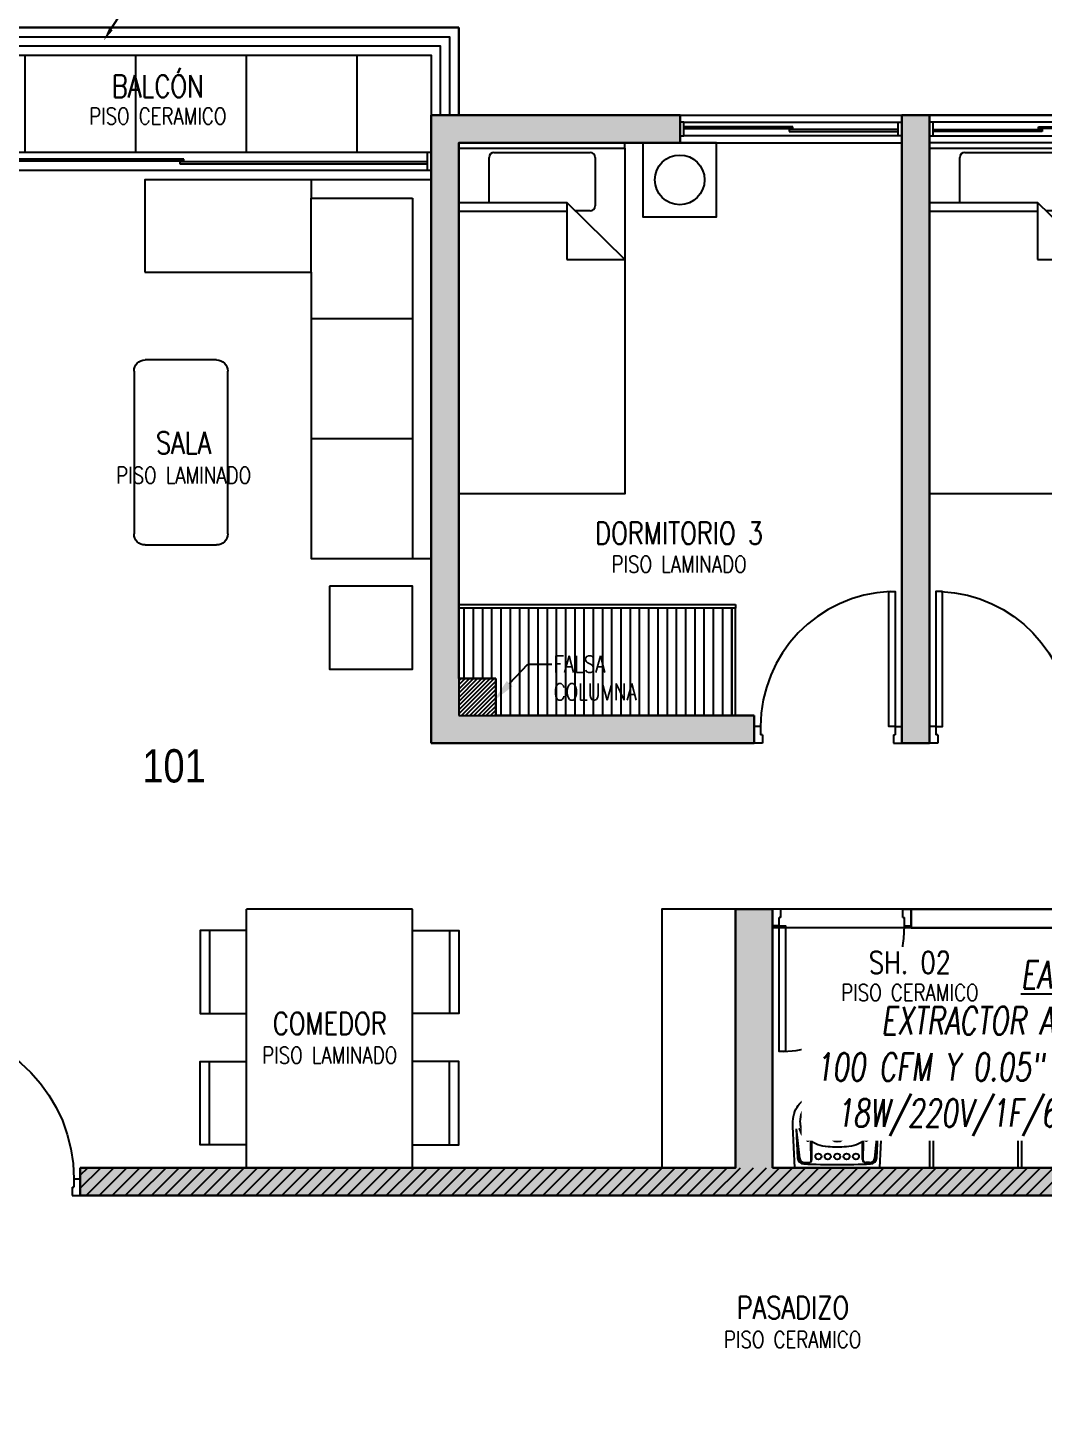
# Model space of a CAD drawing. Header units: millimetres. Extents: x 98 to 155, y -181 to 127.
# Drawn here: x 114.41 to 119.91, y 115.67 to 123.11 of the extents above; entities that cross this region are included whole.
import ezdxf
from ezdxf import colors
from ezdxf.entities.mleader import LeaderData, LeaderLine
from ezdxf.enums import TextEntityAlignment as Align
from ezdxf.math import Vec2, Vec3

# ---------------------------------------------------------------- set-up
doc = ezdxf.new("R2010")
doc.units = ezdxf.units.MM
doc.header["$LTSCALE"] = 15
doc.linetypes.add('HIDDEN2', pattern=[0.1875, 0.125, -0.0625])
doc.linetypes.add('X-REF_DP_Arquitectura$0$HIDDEN', pattern=[0.375, 0.25, -0.125])
doc.layers.get('0').update_dxf_attribs({"color": 250})
for name, color, linetype in [('A-BARANDAS', 250, 'Continuous'), ('A-HATCH', 250, 'Continuous'), ('A-MOBILIARIO', 250, 'Continuous'), ('A-MURO BAJO', 250, 'Continuous'), ('A-NUMERACIONDEP', 251, 'Continuous'), ('A-PROYECCIONES INT.', 250, 'HIDDEN2'), ('A-SANITARIOS', 250, 'Continuous'), ('A-TEXTO-ACABADO PISO', 250, 'Continuous'), ('A_50_TextoAmbiente', 252, 'Continuous'), ('A_50_TextoIndicaciones', 250, 'Continuous'), ('A_50_Vigas', 250, 'X-REF_DP_Arquitectura$0$HIDDEN'), ('A_60_HatchEstructuras', 250, 'Continuous'), ('DLP_MOBILIARIO FIJO', 250, 'Continuous'), ('L6 Linea fina', 141, 'Continuous'), ('MURO CF 120', 250, 'Continuous')]:
    doc.layers.add(name, color=color, linetype=linetype)
doc.layers.add('A-MUROS', color=252, linetype='Continuous', lineweight=30)
doc.layers.add('A_20_Estructuras', color=250, linetype='Continuous', lineweight=18)
doc.styles.add('JNV ING', font='romans.shx', dxfattribs={"width": 0.7, "oblique": 8, "height": 0.15})
doc.styles.add('R80', font='ARIALN.TTF', dxfattribs={"height": 2.03})
doc.styles.add('ROMANS', font='romans.shx', dxfattribs={"width": 0.8})
doc.styles.add('TXT_COTAS', font='romans.shx', dxfattribs={"width": 0.8})

# ---------------------------------------------------------------- blocks, each defined once
blk = doc.blocks.new('ESTRUC_P1')
at = {"layer": 'A_60_HatchEstructuras'}
h = blk.add_hatch(color=256, dxfattribs=at)
h.dxf.hatch_style = 1
h.paths.add_polyline_path([(18.85, -0.475), (17.5, -0.475), (17.5, -0.625), (18.7, -0.625), (18.7, -3.725), (17.1, -3.725), (17.1, -3.875), (18.85, -3.875)])
h.paths.add_polyline_path([(16.3, -0.475), (16.15, -0.475), (16.15, -3.875), (16.3, -3.875)])
h.paths.add_polyline_path([(15.35, -3.725), (13.75, -3.725), (13.75, -0.625), (14.95, -0.625), (14.95, -0.475), (13.6, -0.475), (13.6, -3.875), (15.35, -3.875)])
h = blk.add_hatch(color=256, dxfattribs=at)
h.dxf.hatch_style = 1
h.paths.add_polyline_path([(21.1, -4.925), (21.525, -4.925), (21.525, -4.775), (19.25, -4.775), (19.25, -4.925), (20.9, -4.925), (20.9, -6.175), (18.5, -6.175), (18.5, -4.775), (18.35, -4.775), (18.35, -6.175), (15.45, -6.175), (15.45, -4.775), (15.25, -4.775), (15.25, -6.175), (11.7, -6.175), (11.7, -6.325), (21.1, -6.325)])
h.paths.add_polyline_path([(21.7, -7.525), (11.7, -7.525), (11.7, -7.675), (15.25, -7.675), (15.25, -9.075), (15.45, -9.075), (15.45, -7.675), (18.8, -7.675), (18.8, -9.075), (18.95, -9.075), (18.95, -7.675), (21.5, -7.675), (21.5, -8.925), (19.7, -8.925), (19.7, -9.075), (21.7, -9.075)])
at = {"layer": 'A_20_Estructuras'}
for points in [[(15.35, -3.725), (13.75, -3.725), (13.75, -0.625), (14.95, -0.625), (14.95, -0.475), (13.6, -0.475), (13.6, -3.875), (15.35, -3.875)], [(16.3, -0.475), (16.15, -0.475), (16.15, -3.875), (16.3, -3.875)], [(21.1, -4.925), (21.525, -4.925), (21.525, -4.775), (19.25, -4.775), (19.25, -4.925), (20.9, -4.925), (20.9, -6.175), (18.5, -6.175), (18.5, -4.775), (18.35, -4.775), (18.35, -6.175), (15.45, -6.175), (15.45, -4.775), (15.25, -4.775), (15.25, -6.175), (11.7, -6.175), (11.7, -6.325), (21.1, -6.325)]]:
    blk.add_lwpolyline(points, close=True, dxfattribs=at)
at = {"layer": 'A_50_Vigas'}
for p, q in [((14.95, -0.475), (16.15, -0.475)), ((16.3, -0.475), (17.5, -0.475))]:
    blk.add_line(p, q, dxfattribs=at)
blk.add_lwpolyline([(13.75, -0.475), (13.75, 0), (10.8, 0)], dxfattribs=at)
blk = doc.blocks.new('SIFON JET_PLANTA')
at = {"extrusion": (-2.64698e-23, 6.61744e-24, -1)}
for p, q in [((-0.215, 0.2278, 0), (-0.2149, 0.2323, 0)), ((-0.215, 0.2234, 0), (-0.215, 0.2278, 0)), ((-0.215, 0.2181, 0), (-0.215, 0.2234, 0)), ((-0.2149, 0.2323, 0), (-0.2142, 0.2356, 0)), ((-0.2142, 0.2356, 0), (-0.2129, 0.239, 0)), ((-0.2129, 0.239, 0), (-0.211, 0.2419, 0)), ((-0.211, 0.2419, 0), (-0.2091, 0.2441, 0)), ((-0.2091, 0.2441, 0), (-0.2077, 0.2455, 0)), ((-0.2077, 0.2455, 0), (-0.2055, 0.247, 0)), ((-0.2055, 0.247, 0), (-0.2007, 0.2492, 0)), ((-0.2007, 0.2492, 0), (-0.195, 0.25, 0)), ((-0.195, 0.25, 0), (-0.195, 0.25, 0)), ((-0.195, 0.25, 0), (-0.1605, 0.25, 0)), ((-0.1605, 0.25, 0), (-0.0975, 0.25, 0)), ((-0.0975, 0.25, 0), (-0.0323, 0.25, 0)), ((-0.0323, 0.25, 0), (0, 0.25, 0)), ((0, 0.25, 0), (0, -0.25, 0)), ((-0.5963, 0.1484, 0), (-0.5908, 0.1517, 0)), ((-0.5908, 0.1517, 0), (-0.5862, 0.1543, 0)), ((-0.5862, 0.1543, 0), (-0.5794, 0.158, 0)), ((-0.5794, 0.158, 0), (-0.5693, 0.1629, 0)), ((-0.5693, 0.1629, 0), (-0.5517, 0.1703, 0)), ((-0.5517, 0.1703, 0), (-0.5465, 0.1722, 0)), ((-0.5465, 0.1722, 0), (-0.5385, 0.1749, 0)), ((-0.5385, 0.1749, 0), (-0.5346, 0.176, 0)), ((-0.5346, 0.176, 0), (-0.5265, 0.1784, 0)), ((-0.5265, 0.1784, 0), (-0.5216, 0.1797, 0)), ((-0.5216, 0.1797, 0), (-0.5148, 0.1813, 0)), ((-0.5148, 0.1813, 0), (-0.5079, 0.1829, 0)), ((-0.5079, 0.1829, 0), (-0.5016, 0.1842, 0)), ((-0.5016, 0.1842, 0), (-0.4865, 0.1867, 0)), ((-0.4865, 0.1867, 0), (-0.4763, 0.188, 0)), ((-0.4763, 0.188, 0), (-0.4726, 0.1884, 0)), ((-0.4726, 0.1884, 0), (-0.4636, 0.1892, 0)), ((-0.4636, 0.1892, 0), (-0.4549, 0.1897, 0)), ((-0.4549, 0.1897, 0), (-0.449, 0.1899, 0)), ((-0.449, 0.1899, 0), (-0.44, 0.19, 0)), ((-0.44, 0.19, 0), (-0.4322, 0.191, 0)), ((-0.4322, 0.191, 0), (-0.215, 0.2181, 0)), ((-0.6705, 0.0728, 0), (-0.669, 0.0755, 0)), ((-0.669, 0.0755, 0), (-0.6672, 0.0785, 0)), ((-0.6672, 0.0785, 0), (-0.665, 0.082, 0)), ((-0.665, 0.082, 0), (-0.6634, 0.0845, 0)), ((-0.6634, 0.0845, 0), (-0.6611, 0.088, 0)), ((-0.6611, 0.088, 0), (-0.657, 0.0936, 0)), ((-0.657, 0.0936, 0), (-0.6534, 0.0984, 0)), ((-0.657, 0.0936, 0), (-0.657, 0.0936, 0)), ((-0.6534, 0.0984, 0), (-0.6503, 0.1023, 0)), ((-0.6534, 0.0984, 0), (-0.6534, 0.0984, 0)), ((-0.6503, 0.1023, 0), (-0.6453, 0.108, 0)), ((-0.6453, 0.108, 0), (-0.6386, 0.1152, 0)), ((-0.6386, 0.1152, 0), (-0.6326, 0.121, 0)), ((-0.6326, 0.121, 0), (-0.6299, 0.1235, 0)), ((-0.6299, 0.1235, 0), (-0.6251, 0.1276, 0)), ((-0.6251, 0.1276, 0), (-0.6206, 0.1314, 0)), ((-0.6206, 0.1314, 0), (-0.6168, 0.1344, 0)), ((-0.6168, 0.1344, 0), (-0.6106, 0.1389, 0)), ((-0.6106, 0.1389, 0), (-0.6061, 0.142, 0)), ((-0.6061, 0.142, 0), (-0.6, 0.1461, 0)), ((-0.6, 0.1461, 0), (-0.5963, 0.1484, 0)), ((-0.69, 0, 0), (-0.6899, 0.0044, 0)), ((-0.6899, 0.0044, 0), (-0.6897, 0.0096, 0)), ((-0.6897, 0.0096, 0), (-0.6893, 0.014, 0)), ((-0.6893, 0.014, 0), (-0.6887, 0.0194, 0)), ((-0.6887, 0.0194, 0), (-0.6881, 0.0236, 0)), ((-0.6881, 0.0236, 0), (-0.6872, 0.0284, 0)), ((-0.6881, 0.0236, 0), (-0.6881, 0.0236, 0)), ((-0.6872, 0.0284, 0), (-0.6867, 0.031, 0)), ((-0.6867, 0.031, 0), (-0.6855, 0.0361, 0)), ((-0.6855, 0.0361, 0), (-0.6838, 0.0421, 0)), ((-0.6855, 0.0361, 0), (-0.6855, 0.0361, 0)), ((-0.6838, 0.0421, 0), (-0.6819, 0.048, 0)), ((-0.6838, 0.0421, 0), (-0.6838, 0.0421, 0)), ((-0.6819, 0.048, 0), (-0.6804, 0.0521, 0)), ((-0.6804, 0.0521, 0), (-0.6793, 0.0547, 0)), ((-0.6793, 0.0547, 0), (-0.6779, 0.0582, 0)), ((-0.6779, 0.0582, 0), (-0.6745, 0.0655, 0)), ((-0.6745, 0.0655, 0), (-0.6722, 0.0699, 0)), ((-0.6745, 0.0655, 0), (-0.6745, 0.0655, 0)), ((-0.6722, 0.0699, 0), (-0.6705, 0.0728, 0)), ((-0.6899, -0.0065, 0), (-0.69, 0, 0)), ((-0.6896, -0.0111, 0), (-0.6899, -0.0065, 0)), ((-0.6891, -0.0164, 0), (-0.6896, -0.0111, 0)), ((-0.6881, -0.0232, 0), (-0.6891, -0.0164, 0)), ((-0.6876, -0.0264, 0), (-0.6881, -0.0232, 0)), ((-0.687, -0.0296, 0), (-0.6876, -0.0264, 0)), ((-0.6864, -0.0321, 0), (-0.687, -0.0296, 0)), ((-0.6855, -0.0361, 0), (-0.6864, -0.0321, 0)), ((-0.6838, -0.0419, 0), (-0.6855, -0.0361, 0)), ((-0.6827, -0.0457, 0), (-0.6838, -0.0419, 0)), ((-0.6814, -0.0492, 0), (-0.6827, -0.0457, 0)), ((-0.6803, -0.0522, 0), (-0.6814, -0.0492, 0)), ((-0.6792, -0.0551, 0), (-0.6803, -0.0522, 0)), ((-0.6779, -0.0581, 0), (-0.6792, -0.0551, 0)), ((-0.677, -0.0602, 0), (-0.6779, -0.0581, 0)), ((-0.6751, -0.0642, 0), (-0.677, -0.0602, 0)), ((-0.6722, -0.0699, 0), (-0.6751, -0.0642, 0)), ((-0.6706, -0.0727, 0), (-0.6722, -0.0699, 0)), ((-0.6679, -0.0774, 0), (-0.6706, -0.0727, 0)), ((-0.6646, -0.0826, 0), (-0.6679, -0.0774, 0)), ((-0.6623, -0.0862, 0), (-0.6646, -0.0826, 0)), ((-0.6599, -0.0897, 0), (-0.6623, -0.0862, 0)), ((-0.6554, -0.0958, 0), (-0.6599, -0.0897, 0)), ((-0.6494, -0.1032, 0), (-0.6554, -0.0958, 0)), ((-0.6458, -0.1074, 0), (-0.6494, -0.1032, 0)), ((-0.64, -0.1137, 0), (-0.6458, -0.1074, 0)), ((-0.6379, -0.1158, 0), (-0.64, -0.1137, 0)), ((-0.6347, -0.119, 0), (-0.6379, -0.1158, 0)), ((-0.6335, -0.1201, 0), (-0.6347, -0.119, 0)), ((-0.6347, -0.119, 0), (-0.6347, -0.119, 0)), ((-0.6318, -0.1217, 0), (-0.6335, -0.1201, 0)), ((-0.6305, -0.123, 0), (-0.6318, -0.1217, 0)), ((-0.6318, -0.1217, 0), (-0.6318, -0.1217, 0)), ((-0.6288, -0.1244, 0), (-0.6305, -0.123, 0)), ((-0.6276, -0.1255, 0), (-0.6288, -0.1244, 0)), ((-0.6262, -0.1268, 0), (-0.6276, -0.1255, 0)), ((-0.6245, -0.1281, 0), (-0.6262, -0.1268, 0)), ((-0.6235, -0.1291, 0), (-0.6245, -0.1281, 0)), ((-0.6245, -0.1281, 0), (-0.6245, -0.1281, 0)), ((-0.6223, -0.13, 0), (-0.6235, -0.1291, 0)), ((-0.6215, -0.1307, 0), (-0.6223, -0.13, 0)), ((-0.6204, -0.1315, 0), (-0.6215, -0.1307, 0)), ((-0.6193, -0.1324, 0), (-0.6204, -0.1315, 0)), ((-0.6179, -0.1335, 0), (-0.6193, -0.1324, 0)), ((-0.6168, -0.1344, 0), (-0.6179, -0.1335, 0)), ((-0.6153, -0.1355, 0), (-0.6168, -0.1344, 0)), ((-0.6142, -0.1363, 0), (-0.6153, -0.1355, 0)), ((-0.612, -0.1379, 0), (-0.6142, -0.1363, 0)), ((-0.6086, -0.1403, 0), (-0.612, -0.1379, 0)), ((-0.607, -0.1415, 0), (-0.6086, -0.1403, 0)), ((-0.6058, -0.1422, 0), (-0.607, -0.1415, 0)), ((-0.6039, -0.1435, 0), (-0.6058, -0.1422, 0)), ((-0.602, -0.1448, 0), (-0.6039, -0.1435, 0)), ((-0.6004, -0.1458, 0), (-0.602, -0.1448, 0)), ((-0.5987, -0.1469, 0), (-0.6004, -0.1458, 0)), ((-0.5964, -0.1483, 0), (-0.5987, -0.1469, 0)), ((-0.595, -0.1492, 0), (-0.5964, -0.1483, 0)), ((-0.5936, -0.15, 0), (-0.595, -0.1492, 0)), ((-0.5918, -0.1511, 0), (-0.5936, -0.15, 0)), ((-0.5896, -0.1524, 0), (-0.5918, -0.1511, 0)), ((-0.5871, -0.1538, 0), (-0.5896, -0.1524, 0)), ((-0.5833, -0.1559, 0), (-0.5871, -0.1538, 0)), ((-0.5781, -0.1587, 0), (-0.5833, -0.1559, 0)), ((-0.5759, -0.1598, 0), (-0.5781, -0.1587, 0)), ((-0.5738, -0.1608, 0), (-0.5759, -0.1598, 0)), ((-0.5702, -0.1625, 0), (-0.5738, -0.1608, 0)), ((-0.5675, -0.1637, 0), (-0.5702, -0.1625, 0)), ((-0.5659, -0.1645, 0), (-0.5675, -0.1637, 0)), ((-0.5644, -0.1652, 0), (-0.5659, -0.1645, 0)), ((-0.5614, -0.1664, 0), (-0.5644, -0.1652, 0)), ((-0.5598, -0.1671, 0), (-0.5614, -0.1664, 0)), ((-0.5568, -0.1683, 0), (-0.5598, -0.1671, 0)), ((-0.5543, -0.1693, 0), (-0.5568, -0.1683, 0)), ((-0.551, -0.1706, 0), (-0.5543, -0.1693, 0)), ((-0.5491, -0.1713, 0), (-0.551, -0.1706, 0)), ((-0.5465, -0.1722, 0), (-0.5491, -0.1713, 0)), ((-0.5449, -0.1728, 0), (-0.5465, -0.1722, 0)), ((-0.5428, -0.1735, 0), (-0.5449, -0.1728, 0)), ((-0.5412, -0.174, 0), (-0.5428, -0.1735, 0)), ((-0.5385, -0.1749, 0), (-0.5412, -0.174, 0)), ((-0.5352, -0.1759, 0), (-0.5385, -0.1749, 0)), ((-0.5385, -0.1749, 0), (-0.5385, -0.1749, 0)), ((-0.5321, -0.1768, 0), (-0.5352, -0.1759, 0)), ((-0.5296, -0.1775, 0), (-0.5321, -0.1768, 0)), ((-0.5267, -0.1783, 0), (-0.5296, -0.1775, 0)), ((-0.5238, -0.1791, 0), (-0.5267, -0.1783, 0)), ((-0.5267, -0.1783, 0), (-0.5267, -0.1783, 0)), ((-0.5217, -0.1796, 0), (-0.5238, -0.1791, 0)), ((-0.5177, -0.1807, 0), (-0.5217, -0.1796, 0)), ((-0.5151, -0.1813, 0), (-0.5177, -0.1807, 0)), ((-0.5118, -0.1821, 0), (-0.5151, -0.1813, 0)), ((-0.5094, -0.1826, 0), (-0.5118, -0.1821, 0)), ((-0.5066, -0.1832, 0), (-0.5094, -0.1826, 0)), ((-0.5022, -0.184, 0), (-0.5066, -0.1832, 0)), ((-0.4974, -0.1849, 0), (-0.5022, -0.184, 0)), ((-0.495, -0.1854, 0), (-0.4974, -0.1849, 0)), ((-0.4974, -0.1849, 0), (-0.4974, -0.1849, 0)), ((-0.4936, -0.1856, 0), (-0.495, -0.1854, 0)), ((-0.4916, -0.1859, 0), (-0.4936, -0.1856, 0)), ((-0.4884, -0.1864, 0), (-0.4916, -0.1859, 0)), ((-0.4862, -0.1867, 0), (-0.4884, -0.1864, 0)), ((-0.4824, -0.1872, 0), (-0.4862, -0.1867, 0)), ((-0.4812, -0.1874, 0), (-0.4824, -0.1872, 0)), ((-0.4785, -0.1877, 0), (-0.4812, -0.1874, 0)), ((-0.4761, -0.188, 0), (-0.4785, -0.1877, 0)), ((-0.4735, -0.1883, 0), (-0.4761, -0.188, 0)), ((-0.4695, -0.1887, 0), (-0.4735, -0.1883, 0)), ((-0.4651, -0.189, 0), (-0.4695, -0.1887, 0)), ((-0.4639, -0.1891, 0), (-0.4651, -0.189, 0)), ((-0.4651, -0.189, 0), (-0.4651, -0.189, 0)), ((-0.4619, -0.1893, 0), (-0.4639, -0.1891, 0)), ((-0.4592, -0.1894, 0), (-0.4619, -0.1893, 0)), ((-0.4568, -0.1896, 0), (-0.4592, -0.1894, 0)), ((-0.455, -0.1897, 0), (-0.4568, -0.1896, 0)), ((-0.4518, -0.1898, 0), (-0.455, -0.1897, 0)), ((-0.449, -0.1899, 0), (-0.4518, -0.1898, 0)), ((-0.4467, -0.1899, 0), (-0.449, -0.1899, 0)), ((-0.4428, -0.19, 0), (-0.4467, -0.1899, 0)), ((-0.44, -0.19, 0), (-0.4428, -0.19, 0)), ((-0.215, -0.2181, 0), (-0.44, -0.19, 0)), ((-0.215, -0.227, 0), (-0.215, -0.2181, 0)), ((-0.215, -0.23, 0), (-0.215, -0.227, 0)), ((-0.2147, -0.2335, 0), (-0.215, -0.23, 0)), ((-0.2138, -0.2369, 0), (-0.2147, -0.2335, 0)), ((-0.2126, -0.2395, 0), (-0.2138, -0.2369, 0)), ((-0.2138, -0.2369, 0), (-0.2138, -0.2369, 0)), ((-0.2108, -0.2423, 0), (-0.2126, -0.2395, 0)), ((-0.2126, -0.2395, 0), (-0.2126, -0.2395, 0)), ((-0.2091, -0.2441, 0), (-0.2108, -0.2423, 0)), ((-0.2108, -0.2423, 0), (-0.2108, -0.2423, 0)), ((-0.2108, -0.2423, 0), (-0.2108, -0.2423, 0)), ((-0.209, -0.244, 0), (-0.2091, -0.2441, 0)), ((-0.2067, -0.2462, 0), (-0.209, -0.244, 0)), ((-0.209, -0.244, 0), (-0.209, -0.244, 0)), ((-0.2029, -0.2484, 0), (-0.2067, -0.2462, 0)), ((-0.2067, -0.2462, 0), (-0.2067, -0.2462, 0)), ((-0.1995, -0.2495, 0), (-0.2029, -0.2484, 0)), ((-0.2029, -0.2484, 0), (-0.2029, -0.2484, 0)), ((-0.195, -0.25, 0), (-0.1995, -0.2495, 0)), ((0, -0.25, 0), (-0.195, -0.25, 0))]:
    blk.add_line(p, q, dxfattribs=at)
for p, q in [((-0.215, -0.23, 0), (-0.215, 0.23, 0)), ((-0.2091, 0.2441, 0), (-0.1921, 0.2271, 0)), ((-0.195, 0.25, 0), (0, 0.25, 0)), ((-0.185, 0.23, 0), (0, 0.23, 0)), ((0, 0.25, 0), (0, -0.25, 0)), ((-0.215, 0.2181, 0), (-0.44, 0.19, 0)), ((-0.195, -0.22, 0), (-0.195, 0.22, 0)), ((-0.265, 0.0718, 0), (-0.265, 0.1028, 0)), ((-0.255, -0.0562, 0), (-0.255, 0.0562, 0)), ((-0.265, -0.1028, 0), (-0.265, -0.0718, 0)), ((-0.215, -0.2181, 0), (-0.44, -0.19, 0)), ((-0.2091, -0.2441, 0), (-0.1921, -0.2271, 0)), ((0, -0.25, 0), (-0.195, -0.25, 0)), ((0, -0.23, 0), (-0.185, -0.23, 0))]:
    blk.add_line(p, q)
at = {"elevation": 0}
for points in [[(-0.265, 0.1028, 0.0362), (-0.2844, 0.1202, 0.08725), (-0.3535, 0.1565, 0.077598), (-0.44, 0.17, 0.077598), (-0.5265, 0.1565, 0.08725), (-0.5956, 0.1202, 0.105601), (-0.6443, 0.0627, 0.12364), (-0.66, 0, 0.12364), (-0.6443, -0.0627, 0.105601), (-0.5956, -0.1202, 0.08725), (-0.5265, -0.1565, 0.077598), (-0.44, -0.17, 0.077598)], [(-0.255, 0.0562, 0.100268), (-0.2967, 0.1044, 0.08725), (-0.3596, 0.1374, 0.077598), (-0.44, 0.15, 0.077598), (-0.5204, 0.1374, 0.08725), (-0.5833, 0.1044, 0.105601), (-0.6266, 0.0532, 0.12364), (-0.64, 0, 0.12364), (-0.6266, -0.0532, 0.105601), (-0.5833, -0.1044, 0.08725), (-0.5204, -0.1374, 0.077598), (-0.44, -0.15, 0.077598)], [(-0.44, -0.15, 0.077598), (-0.3596, -0.1374, 0.08725), (-0.2967, -0.1044, 0.100268), (-0.255, -0.0562, 0.12364)], [(-0.44, -0.17, 0.077598), (-0.3535, -0.1565, 0.08725), (-0.2844, -0.1202, 0.0362), (-0.265, -0.1028, 0.12364)]]:
    blk.add_lwpolyline(points, format="xyb", dxfattribs=at)
for centre, radius, start, end in [((-0.195, 0.23, 0), 0.02, 90, 180), ((-0.185, 0.22, 0), 0.01, 90, 180), ((-0.4613, -0.0702, 0), 0.257, 107.47412, 127.23483), ((-0.44, -0.1379, 0), 0.3279, 90, 107.47412), ((-0.4939, -0.0273, 0), 0.203, 127.23483, 151.40883), ((-0.544, 0, 0), 0.146, 151.40883, 180), ((-0.544, 0, 0), 0.146, 180, 208.59117), ((-0.4939, 0.0273, 0), 0.203, 208.59117, 232.76517), ((-0.4613, 0.0702, 0), 0.257, 232.76517, 252.52588), ((-0.44, 0.1379, 0), 0.3279, 252.52588, 270), ((-0.185, -0.22, 0), 0.01, 180, 270), ((-0.195, -0.23, 0), 0.02, 180, 270)]:
    blk.add_arc(centre, radius, start, end)
blk = doc.blocks.new('BOWL-ITALGRIF_VARADERO_01')
for p, q in [((-0.2032, -0.1971), (-0.2208, -0.038)), ((0.2032, -0.1971), (0.2208, -0.038)), ((-0.1404, -0.2077), (-0.1424, -0.1083)), ((-0.1375, -0.205), (-0.1375, -0.1117)), ((0.1375, -0.205), (0.1375, -0.1117)), ((0.1404, -0.2077), (0.1424, -0.1083)), ((-0.1753, -0.222), (-0.1544, -0.222)), ((0.1753, -0.222), (0.1544, -0.222))]:
    blk.add_line(p, q)
for points in [[(-0.0917, 0.1589, -0.02989), (-0.0456, 0.1646, -0.007822), (0.0456, 0.1646, -0.02989), (0.0918, 0.1589, -0.091737), (0.1601, 0.1343, -0.112496), (0.2175, 0.0792, -0.147885), (0.2402, -0.0257), (0.23, -0.25), (-0.23, -0.25), (-0.2402, -0.0257, -0.147885), (-0.2175, 0.0792, -0.112496), (-0.1601, 0.1343, -0.091737)], [(-0.0496, -0.1363, -0.062677), (-0.1048, -0.1249, -0.110639), (-0.1576, -0.091, -0.120976), (-0.195, -0.0344, -0.061198), (-0.2, 0, -0.21707), (-0.1593, 0.092, -0.174983), (-0.0545, 0.1298, -0.010618), (0, 0.131, -0.010618), (0.0545, 0.1298, -0.174983), (0.1593, 0.092, -0.21707), (0.2, 0, -0.061198), (0.195, -0.0344, -0.120976), (0.1576, -0.091, -0.110639), (0.1048, -0.1249, -0.062677), (0.0496, -0.1363, -0.017583), (0, -0.138, -0.017583)]]:
    blk.add_lwpolyline(points, format="xyb", close=True)
for points in [[(-0.2216, -0.0381), (-0.2145, -0.1954, 0.390823), (-0.1807, -0.2288, 0.017524), (0.1807, -0.2288, 0.390823), (0.2145, -0.1954), (0.2216, -0.0381)], [(-0.2072, -0.035, 0.005), (-0.2064, -0.038, 0.121292), (-0.166, -0.0996, 0.007977), (-0.1624, -0.1031)], [(0.2072, -0.035, -0.005), (0.2064, -0.038, -0.121292), (0.166, -0.0996, -0.007977), (0.1624, -0.1031)]]:
    blk.add_lwpolyline(points, format="xyb")
for centre, radius in [((0, -0.075), 0.035), ((0, -0.075), 0.0215), ((-0.1015, -0.1885), 0.0165), ((-0.051, -0.1885), 0.0165), ((0, -0.1885), 0.0165), ((0.051, -0.1885), 0.0165), ((0.1015, -0.1885), 0.0165)]:
    blk.add_circle(centre, radius)
for centre, radius, start, end in [((-0.1583, -0.0987), 0.006, 226.64309, 46.64309), ((-0.1404, -0.1083), 0.002, 54.36186, 181.13739), ((-0.1355, -0.1117), 0.002, 56.71088, 180), ((0.1048, -0.1249), 9.094947017729287e-16, 0, 217.6714), ((0.1355, -0.1117), 0.002, 0, 123.28912), ((0.1404, -0.1083), 0.002, 358.86261, 125.63814), ((0.1583, -0.0987), 0.006, 133.35691, 313.35691), ((-0.1753, -0.194), 0.028, 186.31112, 270), ((-0.1545, -0.205), 0.017, 270, 0), ((-0.1544, -0.208), 0.014, 270, 1.13739), ((0.1545, -0.205), 0.017, 180, 270), ((0.1544, -0.208), 0.014, 178.86261, 270), ((0.1753, -0.194), 0.028, 270, 353.68888)]:
    blk.add_arc(centre, radius, start, end)
blk = doc.blocks.new('1 PLAZA')
for p, q in [((-0.2592, -0.0513), (0.2619, -0.0513)), ((-0.2859, -0.3221), (-0.2859, -0.0781)), ((0.2887, -0.0781), (0.2887, -0.3415)), ((-0.45, -0.3221), (0.1356, -0.3221)), ((0.1356, -0.371), (-0.45, -0.371)), ((0.45, -0.6318), (0.1356, -0.3221)), ((0.1356, -0.3221), (0.1356, -0.6318)), ((0.2619, -0.3683), (0.1825, -0.3683)), ((0.1356, -0.6318), (0.45, -0.6318))]:
    blk.add_line(p, q)
at = {"extrusion": (4.49068e-08, -3.60286e-08, 1), "elevation": 0}
blk.add_lwpolyline([(-0.45, -0.0287), (0.45, -0.0287), (0.45, 0), (-0.45, 0)], close=True, dxfattribs=at)
blk.add_lwpolyline([(-0.45, -1.9), (-0.45, -0.0287), (0.45, -0.0287), (0.45, -1.9)], close=True)
for centre, start, end in [((-0.2592, -0.0781), 90, 180), ((0.2619, -0.0781), 0, 90), ((0.2619, -0.3415), 270, 0)]:
    blk.add_arc(centre, 0.0267, start, end)
blk = doc.blocks.new('A$C72FD42DB')
for p, q in [((0.3255, 1.4, 0), (1.2255, 1.4, 0)), ((0.3255, 0), (0.3255, 1.4, 0)), ((1.2255, 0), (1.2255, 1.4, 0)), ((0.3255, 0), (1.2255, 0))]:
    blk.add_line(p, q)
for points in [[(0.3255, 1.285), (0.0755, 1.285), (0.0755, 0.835), (0.3255, 0.835)], [(0.1255, 1.285), (0.1255, 0.835)], [(1.2255, 1.285), (1.4755, 1.285), (1.4755, 0.835), (1.2255, 0.835)], [(1.4255, 1.285), (1.4255, 0.835)], [(0.3255, 0.125), (0.0755, 0.125), (0.0755, 0.575), (0.3255, 0.575)], [(0.1255, 0.125), (0.1255, 0.575)], [(1.2255, 0.125), (1.4755, 0.125), (1.4755, 0.575), (1.2255, 0.575)], [(1.4255, 0.125), (1.4255, 0.575)]]:
    blk.add_lwpolyline(points)
blk = doc.blocks.new('VELADOR')
blk.add_lwpolyline([(0, 0.4), (0, 0), (0.4, 0), (0.4, 0.4)], close=True)
blk.add_circle((0.2, 0.2), 0.1344)
blk = doc.blocks.new('*U144')
for p, q in [((0.01, 0.755), (0.01, 0.8)), ((0.055, 0.755), (0.01, 0.755)), ((0.1, 0.765), (0.055, 0.765)), ((0.055, 0.755), (0.055, 0.765)), ((0.1, 0.765), (0.1, 0.8)), ((0.055, 0.045), (0.01, 0.045)), ((0.01, 0.045), (0.01, 0)), ((0.055, 0.045), (0.055, 0.035)), ((0.1, 0.035), (0.055, 0.035)), ((0.1, 0.035), (0.1, 0))]:
    blk.add_line(p, q)
blk.add_lwpolyline([(0.83, 0.07), (0.83, 0.035), (0.1, 0.035), (0.1, 0.07)], close=True)
at = {"linetype": 'HIDDEN2'}
blk.add_arc((0.0996, 0.034), 0.731, 2.23015, 89.96723, dxfattribs=at)
blk = doc.blocks.new('VP.120')
at = {"layer": 'A-MURO BAJO'}
for p, q in [((0, 0), (1.2, 0)), ((0, -0.15), (1.2, -0.15))]:
    blk.add_line(p, q, dxfattribs=at)
at = {"layer": 'DLP_MOBILIARIO FIJO', "color": 251}
for p, q in [((0.02, -0.0375), (1.18, -0.0375)), ((1.18, -0.1125), (0.02, -0.1125))]:
    blk.add_line(p, q, dxfattribs=at)
at = {"layer": 'DLP_MOBILIARIO FIJO', "color": 6}
for points in [[(0, -0.1125), (0.02, -0.1125), (0.02, -0.0375), (0, -0.0375)], [(1.2, -0.1125), (1.18, -0.1125), (1.18, -0.0375), (1.2, -0.0375)]]:
    blk.add_lwpolyline(points, close=True, dxfattribs=at)
at = {"layer": 'DLP_MOBILIARIO FIJO', "elevation": 0}
for points in [[(0.61, -0.0625), (0.02, -0.0625), (0.02, -0.0725), (0.61, -0.0725)], [(0.59, -0.0875), (1.18, -0.0875), (1.18, -0.0775), (0.59, -0.0775)]]:
    blk.add_lwpolyline(points, close=True, dxfattribs=at)
blk = doc.blocks.new('*U146')
for p, q in [((0.01, 0.705), (0.01, 0.75)), ((0.1, 0.715), (0.1, 0.75)), ((0.055, 0.705), (0.01, 0.705)), ((0.1, 0.715), (0.055, 0.715)), ((0.055, 0.705), (0.055, 0.715)), ((0.055, 0.045), (0.01, 0.045)), ((0.01, 0.045), (0.01, 0)), ((0.055, 0.045), (0.055, 0.035)), ((0.1, 0.035), (0.055, 0.035)), ((0.1, 0.035), (0.1, 0))]:
    blk.add_line(p, q)
blk.add_lwpolyline([(0.78, 0.07), (0.78, 0.035), (0.1, 0.035), (0.1, 0.07)], close=True)
at = {"linetype": 'HIDDEN2'}
blk.add_arc((0.0996, 0.0341), 0.6809, 2.23015, 89.96723, dxfattribs=at)
blk = doc.blocks.new('*U145')
for p, q in [((0.01, 0.855), (0.01, 0.9)), ((0.1, 0.865), (0.1, 0.9)), ((0.055, 0.855), (0.01, 0.855)), ((0.1, 0.865), (0.055, 0.865)), ((0.055, 0.855), (0.055, 0.865)), ((0.055, 0.045), (0.01, 0.045)), ((0.01, 0.045), (0.01, 0)), ((0.055, 0.045), (0.055, 0.035)), ((0.1, 0.035), (0.055, 0.035)), ((0.1, 0.035), (0.1, 0))]:
    blk.add_line(p, q)
blk.add_lwpolyline([(0.93, 0.07), (0.93, 0.035), (0.1, 0.035), (0.1, 0.07)], close=True)
at = {"linetype": 'HIDDEN2'}
blk.add_arc((0.0995, 0.0339), 0.8311, 2.23015, 89.96723, dxfattribs=at)
blk = doc.blocks.new('SOFA SEC')
for p, q in [((0, 0.65), (0.1, 0.65)), ((0.1, 0.65), (0.1, 0.1)), ((0.5, 0.65), (0.1, 0.65)), ((0.75, 0.65), (0.75, 0.1)), ((1.4, 0.65), (1.4, 0.1)), ((0.1, 0.1), (2.05, 0.1))]:
    blk.add_line(p, q)
blk.add_lwpolyline([(0.5, 1.55), (0.5, 0.65), (2.05, 0.65), (2.05, 0), (0, 0), (0, 1.55)], close=True)
blk = doc.blocks.new('MESA CENTRO')
for p, q in [((-0.1937, 0), (0.1937, 0)), ((-0.2537, -0.9421), (-0.2537, -0.06)), ((0.2537, -0.06), (0.2537, -0.9421)), ((0.1937, -1.0021), (-0.1937, -1.0021))]:
    blk.add_line(p, q)
for centre, start, end in [((-0.1937, -0.06), 90, 180), ((0.1937, -0.06), 0, 90), ((-0.1937, -0.9421), 180, 270), ((0.1937, -0.9421), 270, 0)]:
    blk.add_arc(centre, 0.06, start, end)
blk = doc.blocks.new('_Dot')
at = {"color": 0, "linetype": 'ByBlock', "lineweight": -2}
blk.add_line((-0.5, 0), (-1, 0), dxfattribs=at)
at = {"color": 0, "linetype": 'ByBlock', "const_width": 0.5}
blk.add_lwpolyline([(-0.25, 0, 1), (0.25, 0, 1)], format="xyb", close=True, dxfattribs=at)
blk = doc.blocks.new('Vent SSHH F1')
at = {"layer": 'L6 Linea fina'}
ml = blk.add_multileader_mtext('Standard', dxfattribs=at)
ml.set_content('{\\LEA-01}\\PEXTRACTOR AXIAL\\P100 CFM Y 0.05" C.A.\\P18W/220V/1F/60Hz', color=12, style='JNV ING')
ml.set_leader_properties(color=256, linetype='ByLayer', lineweight=-1)
ml.build(insert=Vec2(0, 0))
ml.multileader.update_dxf_attribs({"dogleg_length": 0.05, "arrow_head_size": 0.15})
ctx = ml.context
ctx.base_point, ctx.char_height, ctx.arrow_head_size, ctx.landing_gap_size, ctx.plane_origin = Vec3(13.6642, -0.703, 0), 0.15, 0.15, 0.07, Vec3(16.0713, -1.3056, 0)
ctx.text_align_type = 2
notes = []
notes.append((ctx, [(0, (1, 1, 0), (15.6281, -0.703, 0), (-1, 0), 0.05, [(0, [(16.0746, -0.9144, 0)], 0, [])])]))
ctx.mtext.insert, ctx.mtext.alignment, ctx.mtext.flow_direction = Vec3(15.5081, -0.603, 0), 3, 5
ctx.mtext.has_bg_fill, ctx.mtext.bg_color, ctx.mtext.bg_scale_factor, ctx.mtext.bg_transparency, ctx.mtext.use_window_bg_color = 1, -1027028792, 1.5, 0, 1
for ctx, leaders in notes:
    for number, flags, end, landing, length, lines in leaders:
        leader = LeaderData()
        leader.index, (leader.has_last_leader_line, leader.has_dogleg_vector, leader.attachment_direction) = number, flags
        leader.last_leader_point, leader.dogleg_vector, leader.dogleg_length = Vec3(end), Vec3(landing), length
        for number, points, colour, breaks in lines:
            line = LeaderLine()
            line.index, line.vertices, line.color, line.breaks = number, Vec3.list(points), colors.encode_raw_color(colour), breaks
            leader.lines.append(line)
        ctx.leaders.append(leader)

msp = doc.modelspace()

# ---------------------------------------------------------------- hatches: boundary and pattern name
at = {"layer": 'A-HATCH'}
h = msp.add_hatch(dxfattribs=at)
h.set_pattern_fill('_USER', color=256, scale=0.6, double=1, pattern_type=0)
h.set_pattern_definition([(0, (113.7932, 122.9616), (0, 0.6), []), (90, (113.7932, 122.9616), (-0.6, 4e-17), [])])
h.paths.add_polyline_path([(113.7932, 122.9616), (113.7932, 122.4366), (116.5932, 122.4366), (116.5932, 122.9616)])
h = msp.add_hatch(dxfattribs=at)
h.set_pattern_fill('ANSI31', color=256, scale=0.005)
h.set_pattern_definition([(45, (122.422901, 73.549913), (-0.01122532, 0.01122532), [])])
h.paths.add_polyline_path([(116.7432, 119.5866), (116.9432, 119.5866), (116.9432, 119.3866), (116.7432, 119.3866)])
at = {"layer": 'DLP_MOBILIARIO FIJO'}
h = msp.add_hatch(dxfattribs=at)
h.set_pattern_fill('_USER', color=256, scale=0.05, angle=270, pattern_type=0)
h.set_pattern_definition([(270, (118.223206, 119.96657), (0.05, -9e-18), [])])
h.paths.add_polyline_path([(116.7432, 119.9666), (116.7432, 119.5866), (116.9432, 119.5866), (116.9432, 119.3866), (118.2232, 119.3866), (118.2232, 119.9666)])
at = {"layer": 'MURO CF 120'}
h = msp.add_hatch(dxfattribs=at)
h.set_pattern_fill('_USER', color=256, scale=0.05, angle=45, style=0, pattern_type=0)
h.set_pattern_definition([(45, (281.643205, 61.46157), (-0.035355339, 0.035355339), [])])
h.paths.add_polyline_path([(114.6932, 116.9366), (114.6932, 116.7866), (120.9932, 116.7866), (120.9932, 116.9366)])

# ---------------------------------------------------------------- linework, layer by layer
at = {"layer": 'A-BARANDAS', "elevation": 0}
for points in [[(113.7932, 123.0616), (116.6932, 123.0616), (116.6932, 122.6366)], [(113.7932, 123.0116), (116.6432, 123.0116), (116.6432, 122.6366)]]:
    msp.add_lwpolyline(points, dxfattribs=at)
at = {"layer": 'A-MOBILIARIO', "elevation": 0}
msp.add_lwpolyline([(116.0432, 120.0866), (116.0432, 119.6366), (116.4932, 119.6366), (116.4932, 120.0866)], close=True, dxfattribs=at)
at = {"layer": 'A-MURO BAJO'}
for p, q in [((116.7432, 123.1116), (116.7432, 122.6366)), ((113.8132, 122.4366, 0), (116.5732, 122.4366, 0)), ((116.5732, 122.3366, 0), (113.8132, 122.3366, 0))]:
    msp.add_line(p, q, dxfattribs=at)
at = {"layer": 'A-MURO BAJO', "elevation": 0}
for points in [[(113.7932, 123.1115), (116.7432, 123.1116)], [(113.7932, 122.9616), (116.5932, 122.9616), (116.5932, 122.6366)]]:
    msp.add_lwpolyline(points, dxfattribs=at)
msp.add_lwpolyline([(118.2432, 118.3366), (117.8432, 118.3366), (117.8432, 116.9366), (118.2432, 116.9366)], close=True, dxfattribs=at)
at = {"layer": 'A-MUROS'}
for p, q in [((116.5932, 122.6366), (116.5932, 119.2366)), ((116.5932, 122.6366), (117.9432, 122.6366)), ((117.9432, 122.6366), (117.9432, 122.4866)), ((119.1432, 122.6366), (119.1432, 119.2366)), ((119.1432, 122.6366), (119.2932, 122.6366)), ((119.2932, 122.6366), (119.2932, 119.2366)), ((116.7432, 122.4866), (116.7432, 119.5866)), ((116.7432, 122.4866), (117.9432, 122.4866)), ((116.9432, 119.5866), (116.7432, 119.5866)), ((116.9432, 119.3866), (116.9432, 119.5866)), ((116.9432, 119.3866), (118.3432, 119.3866)), ((118.3432, 119.3866), (118.3432, 119.2366)), ((116.5932, 119.2366), (118.3432, 119.2366)), ((119.1432, 119.2366), (119.2932, 119.2366)), ((118.4432, 118.3366), (118.2432, 118.3366)), ((118.2432, 118.3366), (118.2432, 116.9366)), ((118.4432, 118.3366), (118.4432, 116.9366)), ((120.9432, 118.3366), (119.1932, 118.3366)), ((119.1932, 118.2366), (119.1932, 118.3366)), ((119.1932, 118.2366), (120.8432, 118.2366)), ((118.2432, 116.9366), (114.6932, 116.9366)), ((114.6932, 116.9366), (114.6932, 116.7866)), ((120.8432, 116.9366), (118.4432, 116.9366)), ((124.0932, 116.7866), (114.6932, 116.7866))]:
    msp.add_line(p, q, dxfattribs=at)
at = {"layer": 'A-PROYECCIONES INT.'}
for p, q in [((119.1932, 118.3366), (118.4432, 118.3366)), ((119.1932, 118.2366), (118.4432, 118.2366)), ((120.8432, 117.3366), (118.4432, 117.3366))]:
    msp.add_line(p, q, dxfattribs=at)
at = {"layer": 'DLP_MOBILIARIO FIJO', "elevation": 0}
for points in [[(116.5932, 122.3366), (116.5732, 122.3366), (116.5732, 122.4366), (116.5932, 122.4366)], [(115.2532, 122.3991), (113.8132, 122.3991), (113.8132, 122.3891), (115.2532, 122.3891)], [(115.2332, 122.3741), (116.5732, 122.3741), (116.5732, 122.3841), (115.2332, 122.3841)], [(118.2432, 119.9866), (118.2432, 119.9666), (116.7432, 119.9666), (116.7432, 119.9866)], [(118.2232, 119.3866), (118.2432, 119.3866), (118.2432, 119.9666), (118.2232, 119.9666)]]:
    msp.add_lwpolyline(points, close=True, dxfattribs=at)
at = {"layer": 'DLP_MOBILIARIO FIJO'}
msp.add_lwpolyline([(116.7432, 119.3866), (118.2232, 119.3866), (118.2232, 119.9666), (116.7432, 119.9666)], close=True, dxfattribs=at)

# ---------------------------------------------------------------- block references
for name, p in [('ESTRUC_P1', (102.9932, 123.1113)), ('VP.120', (117.9432, 122.6366, 0))]:
    msp.add_blockref(name, p)
at = {"xscale": -1}
msp.add_blockref('VP.120', (120.4932, 122.6366, 0), dxfattribs=at)
at = {"layer": 'A-MOBILIARIO', "extrusion": (-4.49068e-08, 3.60286e-08, 1)}
for name, p in [('1 PLAZA', (117.1932, 122.4866, 0)), ('VELADOR', (117.7403, 122.0866, 0)), ('1 PLAZA', (119.7432, 122.4866, 0))]:
    msp.add_blockref(name, p, dxfattribs=at)
at = {"layer": 'A-MOBILIARIO', "xscale": -1}
for name, p, rotation in [('SOFA SEC', (116.5932, 122.2866, 0), 90.00043285210192), ('MESA CENTRO', (115.2379, 120.3094, 0), 180.0000225791111), ('*U144', (119.2932, 119.2266, 0), 270), ('*U145', (113.7932, 116.7766), 270)]:
    msp.add_blockref(name, p, dxfattribs=dict(at, rotation=rotation))
at = {"layer": 'A-MOBILIARIO'}
for name, p, rotation in [('*U144', (119.1432, 119.2266, 0), 90), ('*U146', (118.4432, 118.3466, 0), 270)]:
    msp.add_blockref(name, p, dxfattribs=dict(at, rotation=rotation))
at = {"layer": 'A-MOBILIARIO', "xscale": -1}
msp.add_blockref('A$C72FD42DB', (116.8187, 116.9366, 0), dxfattribs=at)
at = {"layer": 'A-SANITARIOS', "extrusion": (-4.49068e-08, -3.60286e-08, -1), "zscale": -1.000000000000023, "rotation": 270.0000013312232}
msp.add_blockref('SIFON JET_PLANTA', (-119.5432, 116.9366, 0), dxfattribs=at)
at = {"layer": 'A-SANITARIOS'}
msp.add_blockref('BOWL-ITALGRIF_VARADERO_01', (118.7932, 117.1866, 0), dxfattribs=at)

# ---------------------------------------------------------------- texts
at = {"layer": 'A-TEXTO-ACABADO PISO', "char_height": 0.09, "attachment_point": 2, "style": 'ROMANS'}
for s, width, insert in [('PISO CERAMICO', 1.20225, (115.113, 122.6766)), ('PISO LAMINADO', 1.034523, (115.2531, 120.7317, 0)), ('PISO LAMINADO', 1.20225, (117.937, 120.2501)), ('PISO CERAMICO', 1.20225, (119.1873, 117.9308)), ('PISO LAMINADO', 1.20225, (116.0445, 117.5916))]:
    msp.add_mtext_dynamic_manual_height_columns(s, width=width, gutter_width=12.5, heights=[0], dxfattribs=dict(at, insert=insert))
at = {"layer": 'A-TEXTO-ACABADO PISO', "insert": (118.5519, 116.0518, 0), "char_height": 0.09, "attachment_point": 2, "rotation": 0.00002, "style": 'ROMANS'}
msp.add_mtext_dynamic_manual_height_columns('PISO CERAMICO', width=1.20225, gutter_width=12.5, heights=[0], dxfattribs=at)
at = {"layer": 'A_50_TextoAmbiente', "style": 'ROMANS', "width": 0.8}
for s, p in [('BALCÓN', (115.1132, 122.7333, 0)), ('SALA', (115.2532, 120.803, 0)), ('DORMITORIO 3', (117.9368, 120.3134)), ('SH. 02', (119.187, 117.9882)), ('COMEDOR', (116.0444, 117.6582)), ('PASADIZO', (118.5534, 116.1197))]:
    msp.add_text(s, height=0.12, dxfattribs=at).set_placement(p, align=Align.CENTER)

# ---------------------------------------------------------------- leaders
at = {"layer": 'A-NUMERACIONDEP'}
ml = msp.add_multileader_mtext('Standard', dxfattribs=at)
ml.set_content('101', color=256, style='R80')
ml.set_leader_properties(color=256)
ml.set_arrow_properties(name='DOT')
ml.build(insert=Vec2(0, 0))
ml.multileader.update_dxf_attribs({"leader_type": 0, "has_text_frame": 1, "text_left_attachment_type": 2, "text_right_attachment_type": 2, "dogleg_length": 0.36, "arrow_head_size": 0.06, "scale": 0.06})
ctx = ml.context
ctx.base_point, ctx.scale, ctx.char_height, ctx.arrow_head_size, ctx.landing_gap_size, ctx.plane_origin = Vec3(114.9992, 119.1116), 0.06, 0.18, 0.06, 0.06, Vec3(113.6398, 119.1072)
ctx.left_attachment, ctx.right_attachment, ctx.text_align_type = 2, 2, 1
notes = []
notes.append((ctx, [(0, (1, 1, 0), (115.4946, 119.1116), (-1, 0), 0.0917, [(0, [(115.7811, 119.4605)], 0, [])])]))
ctx.mtext.insert, ctx.mtext.width, ctx.mtext.alignment, ctx.mtext.flow_direction = Vec3(115.201, 119.2035), 0.461923, 2, 5
at = {"layer": 'A_50_TextoIndicaciones'}
ml = msp.add_multileader_mtext('Standard', dxfattribs=at)
ml.set_content('\\pxsm1;BARANDA \\P\\pt16;H:1.10M', color=256, style='TXT_COTAS')
ml.set_leader_properties(color=256)
ml.build(insert=Vec2(0, 0))
ml.multileader.update_dxf_attribs({"dogleg_length": 0.05, "arrow_head_size": 0.07})
ctx = ml.context
ctx.base_point, ctx.char_height, ctx.arrow_head_size, ctx.landing_gap_size, ctx.plane_origin = Vec3(115.0811, 123.3732), 0.09, 0.07, 0.05, Vec3(114.6715, 122.9561)
notes.append((ctx, [(0, (1, 1, 0), (115.0311, 123.3732), (1, 0), 0.05, [(0, [(114.8213, 123.0427)], 0, [])])]))
ctx.mtext.insert, ctx.mtext.width, ctx.mtext.defined_height, ctx.mtext.flow_direction = Vec3(115.1311, 123.4182), 1.102183, 0.8046, 5
ml = msp.add_multileader_mtext('Standard', dxfattribs=at)
ml.set_content('FALSA COLUMNA', color=256, style='ROMANS')
ml.set_leader_properties(color=7)
ml.build(insert=Vec2(0, 0))
ml.multileader.update_dxf_attribs({"dogleg_length": 1.3073, "arrow_head_size": 0.13, "scale": 0.1})
ctx = ml.context
ctx.base_point, ctx.scale, ctx.char_height, ctx.arrow_head_size, ctx.landing_gap_size, ctx.plane_origin = Vec3(117.2473, 119.6641), 0.1, 0.09, 0.13, 0.01, Vec3(117.0328, 120.6474)
notes.append((ctx, [(0, (1, 1, 0), (117.1166, 119.6641), (1, 0), 0.1307, [(0, [(116.9306, 119.4631)], 0, [])])]))
ctx.mtext.insert, ctx.mtext.width, ctx.mtext.defined_height, ctx.mtext.flow_direction = Vec3(117.2573, 119.7091), 0.532149, 0.5349, 5
for ctx, leaders in notes:
    for number, flags, end, landing, length, lines in leaders:
        leader = LeaderData()
        leader.index, (leader.has_last_leader_line, leader.has_dogleg_vector, leader.attachment_direction) = number, flags
        leader.last_leader_point, leader.dogleg_vector, leader.dogleg_length = Vec3(end), Vec3(landing), length
        for number, points, colour, breaks in lines:
            line = LeaderLine()
            line.index, line.vertices, line.color, line.breaks = number, Vec3.list(points), colors.encode_raw_color(colour), breaks
            leader.lines.append(line)
        ctx.leaders.append(leader)

# ---------------------------------------------------------------- next in the draw order: block references
at = {"layer": 'L6 Linea fina'}
msp.add_blockref('Vent SSHH F1', (104.7432, 118.6613), dxfattribs=at)

doc.saveas('drawing.dxf')
